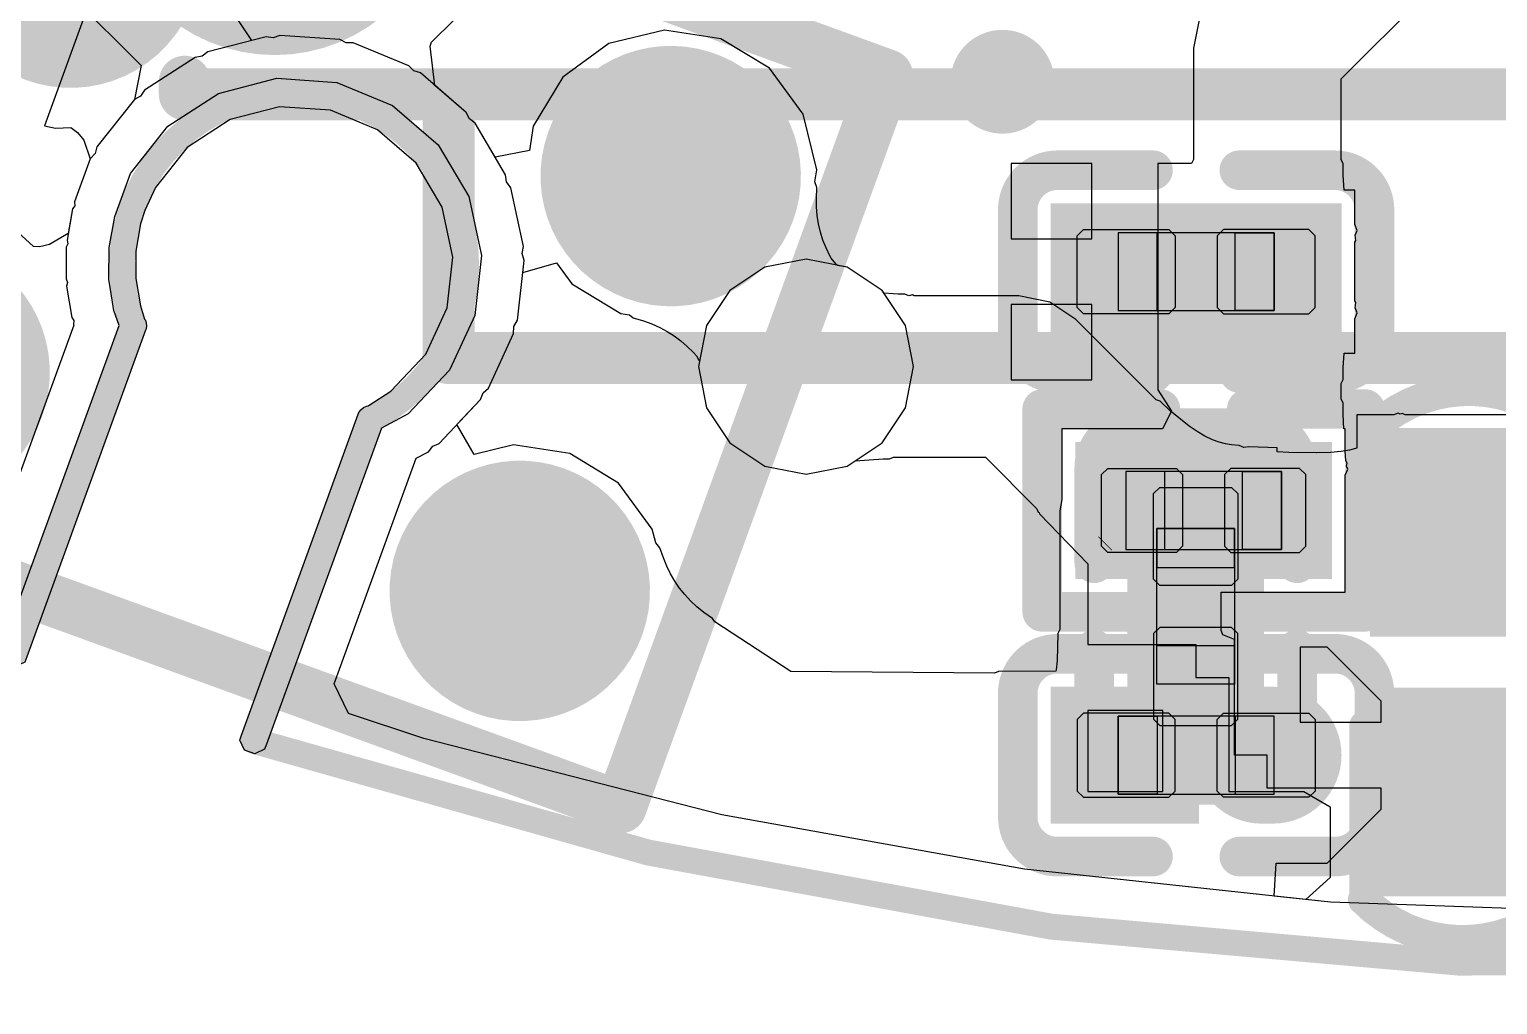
# Model space of a CAD drawing. Header units: millimetres. Extents: x 50 to 153, y 18 to 71.
# Drawn here: x 125.74 to 131.4, y 33.25 to 37.01 of the extents above; entities that cross this region are included whole.
import ezdxf

# ---------------------------------------------------------------- set-up
doc = ezdxf.new("R2010")
doc.units = ezdxf.units.MM
for name, color, linetype in [('BottomLayer', 5, 'Continuous'), ('BottomOverlay', 54, 'Continuous'), ('BottomPaste', 16, 'Continuous'), ('BottomSolder', 6, 'Continuous'), ('ConnectLayer', 7, 'Continuous'), ('KeepOutLayer', 6, 'Continuous'), ('Mechanical15', 56, 'Continuous'), ('Mechanical4', 56, 'Continuous'), ('Mechanical5', 56, 'Continuous'), ('MultiLayer', 9, 'Continuous'), ('TopLayer', 1, 'Continuous'), ('TopOverlay', 2, 'Continuous'), ('TopPaste', 8, 'Continuous'), ('TopSolder', 216, 'Continuous')]:
    doc.layers.add(name, color=color, linetype=linetype)

# ---------------------------------------------------------------- blocks, each defined once
blk = doc.blocks.new('AOS3729A_T42_B_5')
at = {"layer": 'BottomLayer', "const_width": 0.4}
for points in [[(-1.5265, 1.4544, 1), (-1.1265, 1.4544, 1)], [(0.9335, 1.4544, 1), (1.3335, 1.4544, 1)], [(-1.5265, -0.2456, 1), (-1.1265, -0.2456, 1)], [(0.9335, -0.2456, 1), (1.3335, -0.2456, 1)]]:
    blk.add_lwpolyline(points, format="xyb", close=True, dxfattribs=at)
at = {"layer": 'BottomOverlay', "const_width": 0.2}
for points in [[(1.7835, 2.1044), (-1.9765, 2.1044)], [(-1.9765, 2.1044), (-1.9765, -0.8956)], [(1.7835, 2.1044), (1.7835, -0.8956)], [(1.7835, -0.8956), (-1.9765, -0.8956)]]:
    blk.add_lwpolyline(points, dxfattribs=at)
at = {"layer": 'BottomOverlay'}
for points, const_width in [([(-2.0265, 2.1044, 1), (-1.9265, 2.1044, 1)], 0.1), ([(-2.0265, 2.1044, 1), (-1.9265, 2.1044, 1)], 0.1), ([(1.7335, 2.1044, 1), (1.8335, 2.1044, 1)], 0.1), ([(1.7335, 2.1044, 1), (1.8335, 2.1044, 1)], 0.1), ([(-2.3028, -1.0241, 1), (-2.5028, -1.0241, 1)], 0.2), ([(-2.0265, -0.8956, 1), (-1.9265, -0.8956, 1)], 0.1), ([(-2.0265, -0.8956, 1), (-1.9265, -0.8956, 1)], 0.1), ([(1.7335, -0.8956, 1), (1.8335, -0.8956, 1)], 0.1), ([(1.7335, -0.8956, 1), (1.8335, -0.8956, 1)], 0.1), ([(-2.5528, -1.0241, 1), (-2.4528, -1.0241, 1)], 0.1), ([(-2.3528, -1.0241, 1), (-2.2528, -1.0241, 1)], 0.1)]:
    blk.add_lwpolyline(points, format="xyb", close=True, dxfattribs=dict(at, const_width=const_width))
at = {"layer": 'BottomPaste', "const_width": 0.4}
for points in [[(-1.5265, 1.4544, 1), (-1.1265, 1.4544, 1)], [(0.9335, 1.4544, 1), (1.3335, 1.4544, 1)], [(-1.5265, -0.2456, 1), (-1.1265, -0.2456, 1)], [(0.9335, -0.2456, 1), (1.3335, -0.2456, 1)]]:
    blk.add_lwpolyline(points, format="xyb", close=True, dxfattribs=at)
at = {"layer": 'BottomSolder', "const_width": 0.5016}
for points in [[(-1.5773, 1.4544, 1), (-1.0757, 1.4544, 1)], [(0.8827, 1.4544, 1), (1.3843, 1.4544, 1)], [(-1.5773, -0.2456, 1), (-1.0757, -0.2456, 1)], [(0.8827, -0.2456, 1), (1.3843, -0.2456, 1)]]:
    blk.add_lwpolyline(points, format="xyb", close=True, dxfattribs=at)
at = {"layer": 'KeepOutLayer', "const_width": 0.1016}
for points in [[(-0.5607, 2.3426), (-0.5607, 1.0279)], [(0.422, 2.3426), (0.422, 1.0041)]]:
    blk.add_lwpolyline(points, dxfattribs=at)
at = {"layer": 'KeepOutLayer'}
for points, const_width in [([(-0.5861, 2.3426, 1), (-0.5353, 2.3426, 1)], 0.0508), ([(0.3966, 2.3426, 1), (0.4474, 2.3426, 1)], 0.0508), ([(-0.5861, 1.0279, 1), (-0.5353, 1.0279, 1)], 0.0508), ([(-0.5995, 1.014, 1), (-0.5495, 1.014, 1)], 0.05), ([(0.3966, 1.0041, 1), (0.4474, 1.0041, 1)], 0.0508), ([(0.397, 1.0041, 1), (0.447, 1.0041, 1)], 0.05)]:
    blk.add_lwpolyline(points, format="xyb", close=True, dxfattribs=dict(at, const_width=const_width))
at = {"layer": 'KeepOutLayer', "const_width": 0.1}
blk.add_lwpolyline([(0.422, 1.0041, -2.206393), (-0.5745, 1.014)], format="xyb", dxfattribs=at)
at = {"layer": 'MultiLayer'}
for p, q in [((-0.6119, 2.3638), (-0.5819, 2.3938)), ((-0.5819, 2.3938), (-0.5395, 2.3938)), ((-0.5395, 2.3938), (-0.5095, 2.3638)), ((0.3708, 2.3638), (0.4008, 2.3938)), ((0.4008, 2.3938), (0.4432, 2.3938)), ((0.4432, 2.3938), (0.4732, 2.3638)), ((-0.6119, 2.3426), (-0.6119, 2.3638)), ((-0.6119, 1.0479), (-0.6119, 2.3426)), ((-0.5095, 2.3638), (-0.5095, 2.3426)), ((-0.5095, 2.3426), (-0.5095, 2.3426)), ((-0.5095, 2.3426), (-0.5095, 1.0279)), ((0.3708, 2.3426), (0.3708, 2.3638)), ((0.3708, 1.0041), (0.3708, 2.3426)), ((0.4732, 2.3638), (0.4732, 2.3426)), ((0.4732, 2.3426), (0.4732, 2.3426)), ((0.4732, 2.3426), (0.4732, 1.0214)), ((-0.6894, 0.9612), (-0.6121, 1.0476)), ((-0.6121, 1.0476), (-0.6121, 1.0477)), ((-0.6121, 1.0477), (-0.612, 1.0477)), ((-0.6121, 1.0476), (-0.6121, 1.0476)), ((-0.612, 1.0477), (-0.612, 1.0478)), ((-0.612, 1.0478), (-0.6119, 1.0478)), ((-0.6119, 1.0478), (-0.6119, 1.0479)), ((-0.6119, 1.0479), (-0.6119, 1.0479)), ((-0.5095, 1.0213), (-0.5128, 1.0086)), ((-0.5095, 1.0279), (-0.5095, 1.0213)), ((0.4732, 1.0214), (0.5115, 0.9741)), ((-0.537, 0.9805), (-0.5966, 0.9019)), ((-0.5366, 0.9809), (-0.537, 0.9805)), ((-0.537, 0.9805), (-0.537, 0.9805)), ((-0.5358, 0.9819), (-0.5366, 0.9809)), ((-0.535, 0.9828), (-0.5358, 0.9819)), ((-0.5342, 0.9838), (-0.535, 0.9828)), ((-0.5339, 0.9843), (-0.5342, 0.9838)), ((-0.5283, 0.9877), (-0.5339, 0.9843)), ((-0.5192, 0.9972), (-0.5283, 0.9877)), ((-0.5128, 1.0086), (-0.5192, 0.9972)), ((0.3708, 0.9984), (0.3708, 1.0041)), ((0.3708, 1.0041), (0.3708, 1.0041)), ((0.3733, 0.9874), (0.3708, 0.9984)), ((0.3781, 0.9772), (0.3733, 0.9874)), ((0.385, 0.9682), (0.3781, 0.9772)), ((0.3894, 0.9646), (0.385, 0.9682)), ((0.4217, 0.9223), (0.3894, 0.9646)), ((0.5115, 0.9741), (0.5711, 0.8679)), ((-0.7813, 0.7481), (-0.6894, 0.9612)), ((0.4747, 0.8301), (0.4217, 0.9223)), ((-0.5966, 0.9019), (-0.6745, 0.7213)), ((0.5711, 0.8679), (0.6118, 0.7531)), ((0.5109, 0.7302), (0.4747, 0.8301)), ((-0.8009, 0.5169), (-0.7813, 0.7481)), ((0.6118, 0.7531), (0.6324, 0.6331)), ((-0.6745, 0.7213), (-0.6911, 0.5253)), ((0.5293, 0.6254), (0.5109, 0.7302)), ((0.5316, 0.5723), (0.5293, 0.6254)), ((0.6324, 0.6331), (0.6324, 0.5723)), ((0.5237, 0.4739), (0.5316, 0.5723)), ((0.6324, 0.5723), (0.6324, 0.4562)), ((-0.7462, 0.2914), (-0.8009, 0.5169)), ((-0.6911, 0.5253), (-0.6447, 0.3342)), ((0.4613, 0.2874), (0.5237, 0.4739)), ((0.6324, 0.4562), (0.5588, 0.2362)), ((-0.6228, 0.0948), (-0.7462, 0.2914)), ((-0.6447, 0.3342), (-0.5401, 0.1676)), ((0.3431, 0.1303), (0.4613, 0.2874)), ((0.5588, 0.2362), (0.4193, 0.0508)), ((-0.5401, 0.1676), (-0.3881, 0.0428)), ((0.1811, 0.0187), (0.3431, 0.1303)), ((-0.4435, -0.0524), (-0.6228, 0.0948)), ((-0.3881, 0.0428), (-0.2044, -0.0274)), ((-0.0079, -0.0357), (0.1811, 0.0187)), ((0.4193, 0.0508), (0.2281, -0.0808)), ((-0.2267, -0.1352), (-0.4435, -0.0524)), ((-0.2044, -0.0274), (-0.0079, -0.0357)), ((0.2281, -0.0808), (0.0052, -0.145)), ((0.0052, -0.145), (-0.2267, -0.1352))]:
    blk.add_line(p, q, dxfattribs=at)
blk = doc.blocks.new('CONN_SMD_GT_F0509SR15_15SMT01_26')
at = {"layer": 'TopOverlay', "const_width": 0.2}
for points in [[(-4.7742, -2.2452), (-4.7742, -2.1969)], [(-4.7742, -2.2452), (-3.7582, -2.2452)], [(-3.7582, -2.2452), (6.4018, -2.2452)], [(-3.7582, -3.2612), (-3.7582, -2.2452)], [(-3.7582, -3.2612), (5.9018, -3.2612)]]:
    blk.add_lwpolyline(points, dxfattribs=at)
at = {"layer": 'TopOverlay', "const_width": 0.1}
for points in [[(-4.8242, -2.1969, 1), (-4.7242, -2.1969, 1)], [(-4.8242, -2.2452, 1), (-4.7242, -2.2452, 1)], [(-4.8242, -2.2452, 1), (-4.7242, -2.2452, 1)], [(-3.8082, -2.2452, 1), (-3.7082, -2.2452, 1)], [(-3.8082, -2.2452, 1), (-3.7082, -2.2452, 1)], [(-3.8082, -2.2452, 1), (-3.7082, -2.2452, 1)], [(-3.8082, -3.2612, 1), (-3.7082, -3.2612, 1)], [(-3.8082, -3.2612, 1), (-3.7082, -3.2612, 1)]]:
    blk.add_lwpolyline(points, format="xyb", close=True, dxfattribs=at)
at = {"layer": 'TopSolder', "const_width": 1.3032}
blk.add_lwpolyline([(-4.428, -0.7428), (-4.428, -1.4428)], dxfattribs=at)
at = {"layer": 'TopSolder', "const_width": 0.6516}
blk.add_lwpolyline([(-4.7538, -1.4428, 1), (-4.1022, -1.4428, 1)], format="xyb", close=True, dxfattribs=at)
blk = doc.blocks.new('R0201_B_49')
at = {"layer": 'BottomLayer'}
for points in [[(-0.3752, -0.162), (-0.0721, -0.162), (-0.3752, 0.162), (-0.0721, 0.162)], [(0.1079, -0.162), (0.411, -0.162), (0.1079, 0.162), (0.411, 0.162)]]:
    blk.add_solid(points, dxfattribs=at)
at = {"layer": 'BottomOverlay', "const_width": 0.1524}
for points in [[(-0.6038, 0.3906), (-0.6038, -0.3906)], [(-0.1483, 0.3906), (-0.6038, 0.3906)], [(0.6396, 0.3906), (0.1841, 0.3906)], [(0.6396, 0.3906), (0.6396, -0.3906)], [(-0.1483, -0.3906), (-0.6038, -0.3906)], [(0.6396, -0.3906), (0.1841, -0.3906)]]:
    blk.add_lwpolyline(points, dxfattribs=at)
at = {"layer": 'BottomOverlay', "const_width": 0.0762}
for points in [[(-0.6419, 0.3906, 1), (-0.5657, 0.3906, 1)], [(-0.6419, 0.3906, 1), (-0.5657, 0.3906, 1)], [(-0.1864, 0.3906, 1), (-0.1102, 0.3906, 1)], [(0.146, 0.3906, 1), (0.2222, 0.3906, 1)], [(0.6015, 0.3906, 1), (0.6777, 0.3906, 1)], [(0.6015, 0.3906, 1), (0.6777, 0.3906, 1)], [(-0.6419, -0.3906, 1), (-0.5657, -0.3906, 1)], [(-0.6419, -0.3906, 1), (-0.5657, -0.3906, 1)], [(-0.1864, -0.3906, 1), (-0.1102, -0.3906, 1)], [(0.146, -0.3906, 1), (0.2222, -0.3906, 1)], [(0.6015, -0.3906, 1), (0.6777, -0.3906, 1)], [(0.6015, -0.3906, 1), (0.6777, -0.3906, 1)]]:
    blk.add_lwpolyline(points, format="xyb", close=True, dxfattribs=at)
at = {"layer": 'BottomPaste'}
for p, q in [((-0.3512, 0.162), (-0.3752, 0.138)), ((-0.3752, 0.138), (-0.3752, -0.138)), ((-0.0871, 0.162), (-0.3512, 0.162)), ((-0.0631, 0.138), (-0.0871, 0.162)), ((-0.0631, -0.138), (-0.0631, 0.138)), ((0.0989, 0.138), (0.1229, 0.162)), ((0.0989, -0.138), (0.0989, 0.138)), ((0.1229, 0.162), (0.3871, 0.162)), ((0.3871, 0.162), (0.411, 0.138)), ((0.411, 0.138), (0.411, -0.138)), ((-0.3752, -0.138), (-0.3512, -0.162)), ((-0.3512, -0.162), (-0.0871, -0.162)), ((-0.0871, -0.162), (-0.0631, -0.138)), ((0.1229, -0.162), (0.0989, -0.138)), ((0.3871, -0.162), (0.1229, -0.162)), ((0.411, -0.138), (0.3871, -0.162))]:
    blk.add_line(p, q, dxfattribs=at)
for points in [[(-0.3752, -0.162), (-0.0721, -0.162), (-0.3752, 0.162), (-0.0721, 0.162)], [(0.1079, -0.162), (0.411, -0.162), (0.1079, 0.162), (0.411, 0.162)]]:
    blk.add_solid(points, dxfattribs=at)
at = {"layer": 'BottomSolder'}
for points in [[(-0.4768, -0.2636), (0.0295, -0.2636), (-0.4768, 0.2636), (0.0295, 0.2636)], [(0.0063, -0.2636), (0.5126, -0.2636), (0.0063, 0.2636), (0.5126, 0.2636)]]:
    blk.add_solid(points, dxfattribs=at)
at = {"layer": 'Mechanical15', "const_width": 0.00254}
blk.add_lwpolyline([(0.4229, 0.1016), (0.3721, 0.1524)], dxfattribs=at)
at = {"layer": 'Mechanical15', "const_width": 0.00127}
for points in [[(0.3714, 0.1524, 1), (0.3727, 0.1524, 1)], [(0.4222, 0.1016, 1), (0.4235, 0.1016, 1)]]:
    blk.add_lwpolyline(points, format="xyb", close=True, dxfattribs=at)
at = {"layer": 'Mechanical4'}
for p, q in [((0.3179, 0.15), (-0.2821, 0.15)), ((-0.2821, 0.15), (-0.2821, -0.1501)), ((0.3179, -0.1501), (0.3179, 0.15)), ((-0.2821, -0.1501), (0.3179, -0.1501))]:
    blk.add_line(p, q, dxfattribs=at)
at = {"layer": 'Mechanical5'}
for p, q in [((-0.2821, -0.1501), (-0.2821, 0.15)), ((-0.2821, 0.15), (-0.1321, 0.15)), ((-0.1321, 0.15), (-0.1321, -0.1501)), ((0.3179, 0.15), (0.1679, 0.15)), ((0.1679, 0.15), (0.1679, -0.1501)), ((0.3179, -0.1501), (0.3179, 0.15)), ((-0.1321, -0.1501), (-0.2821, -0.1501)), ((0.1679, -0.1501), (0.3179, -0.1501))]:
    blk.add_line(p, q, dxfattribs=at)
blk = doc.blocks.new('C0201_B_69')
at = {"layer": 'BottomLayer'}
for points in [[(-0.4623, -0.1444), (-0.0938, -0.1444), (-0.4623, 0.1796), (-0.0938, 0.1796)], [(0.0862, -0.1444), (0.4546, -0.1444), (0.0862, 0.1796), (0.4546, 0.1796)]]:
    blk.add_solid(points, dxfattribs=at)
at = {"layer": 'BottomOverlay', "const_width": 0.1524}
for points in [[(-0.6909, 0.2558, -0.414214), (-0.5385, 0.4082)], [(0.5308, 0.4082, -0.414214), (0.6832, 0.2558)], [(-0.5385, -0.373, -0.414214), (-0.6909, -0.2206)], [(0.6832, -0.2206, -0.414214), (0.5308, -0.373)]]:
    blk.add_lwpolyline(points, format="xyb", dxfattribs=at)
for points in [[(-0.17, 0.4082), (-0.5385, 0.4082)], [(0.5308, 0.4082), (0.1624, 0.4082)], [(-0.6909, 0.2558), (-0.6909, -0.2206)], [(0.6832, 0.2558), (0.6832, -0.2206)], [(-0.17, -0.373), (-0.5385, -0.373)], [(0.5308, -0.373), (0.1624, -0.373)]]:
    blk.add_lwpolyline(points, dxfattribs=at)
at = {"layer": 'BottomOverlay', "const_width": 0.0762}
for points in [[(-0.5766, 0.4082, 1), (-0.5004, 0.4082, 1)], [(-0.5766, 0.4082, 1), (-0.5004, 0.4082, 1)], [(-0.2081, 0.4082, 1), (-0.1319, 0.4082, 1)], [(0.1243, 0.4082, 1), (0.2005, 0.4082, 1)], [(0.4927, 0.4082, 1), (0.5689, 0.4082, 1)], [(0.4927, 0.4082, 1), (0.5689, 0.4082, 1)], [(-0.729, 0.2558, 1), (-0.6528, 0.2558, 1)], [(-0.729, 0.2558, 1), (-0.6528, 0.2558, 1)], [(0.6451, 0.2558, 1), (0.7213, 0.2558, 1)], [(0.6451, 0.2558, 1), (0.7213, 0.2558, 1)], [(-0.729, -0.2206, 1), (-0.6528, -0.2206, 1)], [(-0.729, -0.2206, 1), (-0.6528, -0.2206, 1)], [(0.6451, -0.2206, 1), (0.7213, -0.2206, 1)], [(0.6451, -0.2206, 1), (0.7213, -0.2206, 1)], [(-0.5766, -0.373, 1), (-0.5004, -0.373, 1)], [(-0.5766, -0.373, 1), (-0.5004, -0.373, 1)], [(-0.2081, -0.373, 1), (-0.1319, -0.373, 1)], [(0.1243, -0.373, 1), (0.2005, -0.373, 1)], [(0.4927, -0.373, 1), (0.5689, -0.373, 1)], [(0.4927, -0.373, 1), (0.5689, -0.373, 1)]]:
    blk.add_lwpolyline(points, format="xyb", close=True, dxfattribs=at)
at = {"layer": 'BottomPaste'}
for p, q in [((-0.4383, 0.1796), (-0.4623, 0.1556)), ((-0.1088, 0.1796), (-0.4383, 0.1796)), ((-0.0848, 0.1556), (-0.1088, 0.1796)), ((0.0772, 0.1556), (0.1012, 0.1796)), ((0.1012, 0.1796), (0.4306, 0.1796)), ((0.4306, 0.1796), (0.4546, 0.1556)), ((-0.4623, 0.1556), (-0.4623, -0.1204)), ((-0.0848, -0.1204), (-0.0848, 0.1556)), ((0.0772, -0.1204), (0.0772, 0.1556)), ((0.4546, 0.1556), (0.4546, -0.1204)), ((-0.4623, -0.1204), (-0.4383, -0.1444)), ((-0.4383, -0.1444), (-0.1088, -0.1444)), ((-0.1088, -0.1444), (-0.0848, -0.1204)), ((0.1012, -0.1444), (0.0772, -0.1204)), ((0.4306, -0.1444), (0.1012, -0.1444)), ((0.4546, -0.1204), (0.4306, -0.1444))]:
    blk.add_line(p, q, dxfattribs=at)
for points in [[(-0.4623, -0.1444), (-0.0938, -0.1444), (-0.4623, 0.1796), (-0.0938, 0.1796)], [(0.0862, -0.1444), (0.4546, -0.1444), (0.0862, 0.1796), (0.4546, 0.1796)]]:
    blk.add_solid(points, dxfattribs=at)
at = {"layer": 'BottomSolder'}
for points in [[(-0.5639, -0.246), (0.0078, -0.246), (-0.5639, 0.2812), (0.0078, 0.2812)], [(-0.0154, -0.246), (0.5562, -0.246), (-0.0154, 0.2812), (0.5562, 0.2812)]]:
    blk.add_solid(points, dxfattribs=at)
at = {"layer": 'Mechanical4'}
for p, q in [((0.2962, 0.1676), (-0.3038, 0.1676)), ((-0.3038, 0.1676), (-0.3038, -0.1324)), ((0.2962, -0.1324), (0.2962, 0.1676)), ((-0.3038, -0.1324), (0.2962, -0.1324))]:
    blk.add_line(p, q, dxfattribs=at)
at = {"layer": 'Mechanical5'}
for p, q in [((-0.3038, -0.1324), (-0.3038, 0.1676)), ((-0.3038, 0.1676), (-0.1538, 0.1676)), ((-0.1538, 0.1676), (-0.1538, -0.1324)), ((0.2962, 0.1676), (0.1462, 0.1676)), ((0.1462, 0.1676), (0.1462, -0.1324)), ((0.2962, -0.1324), (0.2962, 0.1676)), ((-0.1538, -0.1324), (-0.3038, -0.1324)), ((0.1462, -0.1324), (0.2962, -0.1324))]:
    blk.add_line(p, q, dxfattribs=at)
blk = doc.blocks.new('C0201_B_70')
at = {"layer": 'BottomLayer', "const_width": 0.324}
blk.add_lwpolyline([(0.2926, 0.0176), (0.2482, 0.0176)], dxfattribs=at)
at = {"layer": 'BottomLayer', "const_width": 0.162}
for points in [[(0.1672, 0.0176, 1), (0.3292, 0.0176, 1)], [(0.2116, 0.0176, 1), (0.3736, 0.0176, 1)]]:
    blk.add_lwpolyline(points, format="xyb", close=True, dxfattribs=at)
at = {"layer": 'BottomLayer'}
blk.add_solid([(-0.4623, -0.1444), (-0.0938, -0.1444), (-0.4623, 0.1796), (-0.0938, 0.1796)], dxfattribs=at)
at = {"layer": 'BottomOverlay', "const_width": 0.1524}
for points in [[(-0.6909, 0.2558, -0.414214), (-0.5385, 0.4082)], [(0.5308, 0.4082, -0.414214), (0.6832, 0.2558)], [(-0.5385, -0.373, -0.414214), (-0.6909, -0.2206)], [(0.6832, -0.2206, -0.414214), (0.5308, -0.373)]]:
    blk.add_lwpolyline(points, format="xyb", dxfattribs=at)
for points in [[(-0.5385, 0.4082), (-0.17, 0.4082)], [(0.1624, 0.4082), (0.5308, 0.4082)], [(-0.6909, -0.2206), (-0.6909, 0.2558)], [(0.6832, -0.2206), (0.6832, 0.2558)], [(-0.5385, -0.373), (-0.17, -0.373)], [(0.1624, -0.373), (0.5308, -0.373)]]:
    blk.add_lwpolyline(points, dxfattribs=at)
at = {"layer": 'BottomOverlay', "const_width": 0.0762}
for points in [[(-0.5766, 0.4082, 1), (-0.5004, 0.4082, 1)], [(-0.5766, 0.4082, 1), (-0.5004, 0.4082, 1)], [(-0.2081, 0.4082, 1), (-0.1319, 0.4082, 1)], [(0.1243, 0.4082, 1), (0.2005, 0.4082, 1)], [(0.4927, 0.4082, 1), (0.5689, 0.4082, 1)], [(0.4927, 0.4082, 1), (0.5689, 0.4082, 1)], [(-0.729, 0.2558, 1), (-0.6528, 0.2558, 1)], [(-0.729, 0.2558, 1), (-0.6528, 0.2558, 1)], [(0.6451, 0.2558, 1), (0.7213, 0.2558, 1)], [(0.6451, 0.2558, 1), (0.7213, 0.2558, 1)], [(-0.729, -0.2206, 1), (-0.6528, -0.2206, 1)], [(-0.729, -0.2206, 1), (-0.6528, -0.2206, 1)], [(0.6451, -0.2206, 1), (0.7213, -0.2206, 1)], [(0.6451, -0.2206, 1), (0.7213, -0.2206, 1)], [(-0.5766, -0.373, 1), (-0.5004, -0.373, 1)], [(-0.5766, -0.373, 1), (-0.5004, -0.373, 1)], [(-0.2081, -0.373, 1), (-0.1319, -0.373, 1)], [(0.1243, -0.373, 1), (0.2005, -0.373, 1)], [(0.4927, -0.373, 1), (0.5689, -0.373, 1)], [(0.4927, -0.373, 1), (0.5689, -0.373, 1)]]:
    blk.add_lwpolyline(points, format="xyb", close=True, dxfattribs=at)
at = {"layer": 'BottomPaste'}
for p, q in [((-0.4383, 0.1796), (-0.4623, 0.1556)), ((-0.1088, 0.1796), (-0.4383, 0.1796)), ((-0.0848, 0.1556), (-0.1088, 0.1796)), ((0.0772, 0.1556), (0.1012, 0.1796)), ((0.1012, 0.1796), (0.4306, 0.1796)), ((0.4306, 0.1796), (0.4546, 0.1556)), ((-0.4623, 0.1556), (-0.4623, -0.1204)), ((-0.0848, -0.1204), (-0.0848, 0.1556)), ((0.0772, -0.1204), (0.0772, 0.1556)), ((0.4546, 0.1556), (0.4546, -0.1204)), ((-0.4623, -0.1204), (-0.4383, -0.1444)), ((-0.4383, -0.1444), (-0.1088, -0.1444)), ((-0.1088, -0.1444), (-0.0848, -0.1204)), ((0.1012, -0.1444), (0.0772, -0.1204)), ((0.4306, -0.1444), (0.1012, -0.1444)), ((0.4546, -0.1204), (0.4306, -0.1444))]:
    blk.add_line(p, q, dxfattribs=at)
at = {"layer": 'BottomPaste', "const_width": 0.324}
blk.add_lwpolyline([(0.2926, 0.0176), (0.2482, 0.0176)], dxfattribs=at)
at = {"layer": 'BottomPaste', "const_width": 0.162}
for points in [[(0.1672, 0.0176, 1), (0.3292, 0.0176, 1)], [(0.2116, 0.0176, 1), (0.3736, 0.0176, 1)]]:
    blk.add_lwpolyline(points, format="xyb", close=True, dxfattribs=at)
at = {"layer": 'BottomPaste'}
blk.add_solid([(-0.4623, -0.1444), (-0.0938, -0.1444), (-0.4623, 0.1796), (-0.0938, 0.1796)], dxfattribs=at)
at = {"layer": 'BottomSolder', "const_width": 0.5272}
blk.add_lwpolyline([(0.2926, 0.0176), (0.2482, 0.0176)], dxfattribs=at)
at = {"layer": 'BottomSolder', "const_width": 0.2636}
for points in [[(0.1164, 0.0176, 1), (0.38, 0.0176, 1)], [(0.1608, 0.0176, 1), (0.4244, 0.0176, 1)]]:
    blk.add_lwpolyline(points, format="xyb", close=True, dxfattribs=at)
at = {"layer": 'BottomSolder'}
blk.add_solid([(-0.5639, -0.246), (0.0078, -0.246), (-0.5639, 0.2812), (0.0078, 0.2812)], dxfattribs=at)
at = {"layer": 'Mechanical4'}
for p, q in [((0.2962, 0.1676), (-0.3038, 0.1676)), ((-0.3038, 0.1676), (-0.3038, -0.1324)), ((0.2962, -0.1324), (0.2962, 0.1676)), ((-0.3038, -0.1324), (0.2962, -0.1324))]:
    blk.add_line(p, q, dxfattribs=at)
at = {"layer": 'Mechanical5'}
for p, q in [((-0.3038, -0.1324), (-0.3038, 0.1676)), ((-0.3038, 0.1676), (-0.1538, 0.1676)), ((-0.1538, 0.1676), (-0.1538, -0.1324)), ((0.2962, 0.1676), (0.1462, 0.1676)), ((0.1462, 0.1676), (0.1462, -0.1324)), ((0.2962, -0.1324), (0.2962, 0.1676)), ((-0.1538, -0.1324), (-0.3038, -0.1324)), ((0.1462, -0.1324), (0.2962, -0.1324))]:
    blk.add_line(p, q, dxfattribs=at)
blk = doc.blocks.new('C0402_71')
at = {"layer": 'TopLayer'}
for points in [[(-0.2133, 0.8501), (-0.2133, 0.2501), (0.2966, 0.8501), (0.2966, 0.2501)], [(-0.2133, -0.1499), (-0.2133, -0.7499), (0.2966, -0.1499), (0.2966, -0.7499)]]:
    blk.add_solid(points, dxfattribs=at)
at = {"layer": 'TopOverlay', "const_width": 0.12}
for points in [[(-0.3523, 0.9516, -0.424007), (0.4227, 0.9645)], [(0.4102, -0.826, -0.424007), (-0.3647, -0.8389)]]:
    blk.add_lwpolyline(points, format="xyb", dxfattribs=at)
at = {"layer": 'TopOverlay', "const_width": 0.06}
for points in [[(0.3927, 0.9645, 1), (0.4527, 0.9645, 1)], [(-0.3899, 0.9255, 1), (-0.3299, 0.9255, 1)], [(-0.3823, 0.9516, 1), (-0.3223, 0.9516, 1)], [(0.3879, 0.9255, 1), (0.4479, 0.9255, 1)], [(-0.3899, 0.2955, 1), (-0.3299, 0.2955, 1)], [(0.3879, 0.2955, 1), (0.4479, 0.2955, 1)], [(-0.3899, -0.1699, 1), (-0.3299, -0.1699, 1)], [(0.3879, -0.1699, 1), (0.4479, -0.1699, 1)], [(-0.3947, -0.8389, 1), (-0.3347, -0.8389, 1)], [(-0.3899, -0.7999, 1), (-0.3299, -0.7999, 1)], [(0.3802, -0.826, 1), (0.4402, -0.826, 1)], [(0.3879, -0.7999, 1), (0.4479, -0.7999, 1)]]:
    blk.add_lwpolyline(points, format="xyb", close=True, dxfattribs=at)
at = {"layer": 'TopOverlay', "const_width": 0.12}
for points in [[(-0.3599, 0.9255), (-0.3599, 0.2955)], [(0.4179, 0.9255), (0.4179, 0.2955)], [(-0.3599, -0.1699), (-0.3599, -0.7999)], [(0.4179, -0.1699), (0.4179, -0.7999)]]:
    blk.add_lwpolyline(points, dxfattribs=at)
at = {"layer": 'TopPaste'}
for points in [[(-0.2133, 0.8501), (-0.2133, 0.2501), (0.2966, 0.8501), (0.2966, 0.2501)], [(-0.2133, -0.1499), (-0.2133, -0.7499), (0.2966, -0.1499), (0.2966, -0.7499)]]:
    blk.add_solid(points, dxfattribs=at)
at = {"layer": 'TopSolder'}
for points in [[(-0.3149, 0.9517), (-0.3149, 0.1485), (0.3982, 0.9517), (0.3982, 0.1485)], [(-0.3149, -0.0483), (-0.3149, -0.8515), (0.3982, -0.0483), (0.3982, -0.8515)]]:
    blk.add_solid(points, dxfattribs=at)
blk = doc.blocks.new('C0201_72')
at = {"layer": 'Mechanical4'}
for p, q in [((-0.3038, 0.1324), (0.2962, 0.1324)), ((-0.3038, -0.1676), (-0.3038, 0.1324)), ((0.2962, 0.1324), (0.2962, -0.1676)), ((0.2962, -0.1676), (-0.3038, -0.1676))]:
    blk.add_line(p, q, dxfattribs=at)
at = {"layer": 'Mechanical5'}
for p, q in [((-0.1538, 0.1324), (-0.3038, 0.1324)), ((-0.3038, 0.1324), (-0.3038, -0.1676)), ((-0.1538, -0.1676), (-0.1538, 0.1324)), ((0.1462, 0.1324), (0.2962, 0.1324)), ((0.1462, -0.1676), (0.1462, 0.1324)), ((0.2962, 0.1324), (0.2962, -0.1676)), ((-0.3038, -0.1676), (-0.1538, -0.1676)), ((0.2962, -0.1676), (0.1462, -0.1676))]:
    blk.add_line(p, q, dxfattribs=at)
at = {"layer": 'TopLayer'}
for points in [[(-0.4623, -0.1796), (-0.0938, -0.1796), (-0.4623, 0.1444), (-0.0938, 0.1444)], [(0.0862, -0.1796), (0.4546, -0.1796), (0.0862, 0.1444), (0.4546, 0.1444)]]:
    blk.add_solid(points, dxfattribs=at)
at = {"layer": 'TopOverlay', "const_width": 0.1524}
for points in [[(-0.6909, 0.2206, -0.414214), (-0.5385, 0.373)], [(0.5308, 0.373, -0.414214), (0.6832, 0.2206)], [(-0.5385, -0.4082, -0.414214), (-0.6909, -0.2558)], [(0.6832, -0.2558, -0.414214), (0.5308, -0.4082)]]:
    blk.add_lwpolyline(points, format="xyb", dxfattribs=at)
for points in [[(-0.17, 0.373), (-0.5385, 0.373)], [(0.5308, 0.373), (0.1624, 0.373)], [(-0.6909, -0.2558), (-0.6909, 0.2206)], [(0.6832, -0.2558), (0.6832, 0.2206)], [(-0.17, -0.4082), (-0.5385, -0.4082)], [(0.5308, -0.4082), (0.1624, -0.4082)]]:
    blk.add_lwpolyline(points, dxfattribs=at)
at = {"layer": 'TopOverlay', "const_width": 0.0762}
for points in [[(-0.5766, 0.373, 1), (-0.5004, 0.373, 1)], [(-0.5766, 0.373, 1), (-0.5004, 0.373, 1)], [(-0.2081, 0.373, 1), (-0.1319, 0.373, 1)], [(0.1243, 0.373, 1), (0.2005, 0.373, 1)], [(0.4927, 0.373, 1), (0.5689, 0.373, 1)], [(0.4927, 0.373, 1), (0.5689, 0.373, 1)], [(-0.729, 0.2206, 1), (-0.6528, 0.2206, 1)], [(-0.729, 0.2206, 1), (-0.6528, 0.2206, 1)], [(0.6451, 0.2206, 1), (0.7213, 0.2206, 1)], [(0.6451, 0.2206, 1), (0.7213, 0.2206, 1)], [(-0.729, -0.2558, 1), (-0.6528, -0.2558, 1)], [(-0.729, -0.2558, 1), (-0.6528, -0.2558, 1)], [(0.6451, -0.2558, 1), (0.7213, -0.2558, 1)], [(0.6451, -0.2558, 1), (0.7213, -0.2558, 1)], [(-0.5766, -0.4082, 1), (-0.5004, -0.4082, 1)], [(-0.5766, -0.4082, 1), (-0.5004, -0.4082, 1)], [(-0.2081, -0.4082, 1), (-0.1319, -0.4082, 1)], [(0.1243, -0.4082, 1), (0.2005, -0.4082, 1)], [(0.4927, -0.4082, 1), (0.5689, -0.4082, 1)], [(0.4927, -0.4082, 1), (0.5689, -0.4082, 1)]]:
    blk.add_lwpolyline(points, format="xyb", close=True, dxfattribs=at)
at = {"layer": 'TopPaste'}
for p, q in [((-0.4623, 0.1204), (-0.4383, 0.1444)), ((-0.4623, -0.1556), (-0.4623, 0.1204)), ((-0.4383, 0.1444), (-0.1088, 0.1444)), ((-0.1088, 0.1444), (-0.0848, 0.1204)), ((-0.0848, 0.1204), (-0.0848, -0.1556)), ((0.1012, 0.1444), (0.0772, 0.1204)), ((0.0772, 0.1204), (0.0772, -0.1556)), ((0.4306, 0.1444), (0.1012, 0.1444)), ((0.4546, 0.1204), (0.4306, 0.1444)), ((0.4546, -0.1556), (0.4546, 0.1204)), ((-0.4383, -0.1796), (-0.4623, -0.1556)), ((-0.0848, -0.1556), (-0.1088, -0.1796)), ((0.0772, -0.1556), (0.1012, -0.1796)), ((0.4306, -0.1796), (0.4546, -0.1556)), ((-0.1088, -0.1796), (-0.4383, -0.1796)), ((0.1012, -0.1796), (0.4306, -0.1796))]:
    blk.add_line(p, q, dxfattribs=at)
for points in [[(-0.4623, -0.1796), (-0.0938, -0.1796), (-0.4623, 0.1444), (-0.0938, 0.1444)], [(0.0862, -0.1796), (0.4546, -0.1796), (0.0862, 0.1444), (0.4546, 0.1444)]]:
    blk.add_solid(points, dxfattribs=at)
at = {"layer": 'TopSolder'}
for points in [[(-0.5639, -0.2812), (0.0078, -0.2812), (-0.5639, 0.246), (0.0078, 0.246)], [(-0.0154, -0.2812), (0.5562, -0.2812), (-0.0154, 0.246), (0.5562, 0.246)]]:
    blk.add_solid(points, dxfattribs=at)

msp = doc.modelspace()

# ---------------------------------------------------------------- linework, layer by layer
at = {"layer": 'ConnectLayer'}
for p, q in [((126.0189, 37.2385), (125.799, 36.6343)), ((125.8817, 37.1562), (126.1711, 36.8668)), ((127.29, 36.9565), (127.4897, 37.1562)), ((130.7939, 36.8155), (131.1555, 37.1771)), ((126.5971, 36.9627), (126.5235, 37.0748)), ((130.2459, 37.0425), (130.2242, 36.9335)), ((128.1866, 37.0032), (127.9731, 36.951)), ((128.4038, 36.9698), (128.1866, 37.0032)), ((126.6525, 36.9771), (126.4278, 36.9188)), ((126.6525, 36.9771), (126.4278, 36.9188)), ((126.6525, 36.9771), (126.5971, 36.9627)), ((126.6794, 36.9733), (126.6525, 36.9771)), ((126.6794, 36.9733), (126.6525, 36.9771)), ((126.6794, 36.9733), (126.6525, 36.9771)), ((126.7052, 36.982), (126.6794, 36.9733)), ((126.7052, 36.982), (126.6794, 36.9733)), ((126.7052, 36.982), (126.6794, 36.9733)), ((126.9367, 36.9661), (126.7052, 36.982)), ((126.9367, 36.9661), (126.7052, 36.982)), ((126.9367, 36.9661), (126.7052, 36.982)), ((126.9611, 36.954), (126.9367, 36.9661)), ((126.9611, 36.954), (126.9367, 36.9661)), ((126.9611, 36.954), (126.9367, 36.9661)), ((126.9883, 36.954), (126.9611, 36.954)), ((126.9883, 36.954), (126.9611, 36.954)), ((126.9883, 36.954), (126.9611, 36.954)), ((127.2028, 36.8655), (126.9883, 36.954)), ((127.2028, 36.8655), (126.9883, 36.954)), ((127.2028, 36.8655), (126.9883, 36.954)), ((127.2843, 36.9404), (127.29, 36.9565)), ((127.303, 36.7899), (127.2843, 36.9404)), ((127.9731, 36.951), (127.7959, 36.8211)), ((128.5917, 36.8558), (128.4038, 36.9698)), ((130.2242, 36.9335), (130.2242, 36.9335)), ((130.2242, 36.9335), (130.2242, 36.504)), ((126.3794, 36.8974), (126.1848, 36.771)), ((126.3794, 36.8974), (126.1848, 36.771)), ((126.4061, 36.9024), (126.3794, 36.8974)), ((126.4061, 36.9024), (126.3794, 36.8974)), ((126.4278, 36.9188), (126.4061, 36.9024)), ((126.4278, 36.9188), (126.4061, 36.9024)), ((126.1711, 36.8668), (126.1456, 36.7353)), ((127.2221, 36.8463), (127.2028, 36.8655)), ((127.2221, 36.8463), (127.2028, 36.8655)), ((127.2221, 36.8463), (127.2028, 36.8655)), ((127.2479, 36.8377), (127.2221, 36.8463)), ((127.2479, 36.8377), (127.2221, 36.8463)), ((127.2479, 36.8377), (127.2221, 36.8463)), ((127.4233, 36.6857), (127.2479, 36.8377)), ((127.4233, 36.6857), (127.2479, 36.8377)), ((127.4233, 36.6857), (127.2479, 36.8377)), ((127.7959, 36.8211), (127.6819, 36.6332)), ((128.7216, 36.6786), (128.5917, 36.8558)), ((126.1848, 36.771), (126.1694, 36.7485)), ((126.1848, 36.771), (126.1694, 36.7485)), ((127.4233, 36.6857), (127.303, 36.7899)), ((130.7939, 36.504), (130.7939, 36.8155)), ((126.1456, 36.7353), (126.0012, 36.5537)), ((126.1456, 36.7353), (126.0012, 36.5537)), ((126.1456, 36.7353), (126.0012, 36.5537)), ((126.1694, 36.7485), (126.1456, 36.7353)), ((126.1694, 36.7485), (126.1456, 36.7353)), ((127.4355, 36.6614), (127.4233, 36.6857)), ((127.4355, 36.6614), (127.4233, 36.6857)), ((127.4355, 36.6614), (127.4233, 36.6857)), ((127.4355, 36.6614), (127.4233, 36.6857)), ((127.4573, 36.645), (127.4355, 36.6614)), ((127.4573, 36.645), (127.4355, 36.6614)), ((127.4573, 36.645), (127.4355, 36.6614)), ((127.4573, 36.645), (127.4355, 36.6614)), ((128.7738, 36.4651), (128.7216, 36.6786)), ((125.799, 36.6343), (125.842, 36.6248)), ((125.842, 36.6248), (125.9003, 36.6273)), ((125.9003, 36.6273), (125.9266, 36.6081)), ((125.9266, 36.6081), (125.9503, 36.5796)), ((127.5754, 36.4453), (127.4573, 36.645)), ((127.535, 36.5136), (127.4573, 36.645)), ((127.5754, 36.4453), (127.4573, 36.645)), ((127.5754, 36.4453), (127.4573, 36.645)), ((127.6819, 36.6332), (127.6674, 36.5392)), ((125.9503, 36.5796), (125.9753, 36.5074)), ((126.0012, 36.5537), (125.9937, 36.5275)), ((126.0012, 36.5537), (125.9937, 36.5275)), ((126.0012, 36.5537), (125.9937, 36.5275)), ((127.6674, 36.5392), (127.535, 36.5136)), ((125.9753, 36.5074), (125.9148, 36.3412)), ((125.9753, 36.5074), (125.9148, 36.3412)), ((125.9753, 36.5074), (125.9148, 36.3412)), ((125.9753, 36.5074), (125.9148, 36.3412)), ((125.9937, 36.5275), (125.9753, 36.5074)), ((125.9937, 36.5275), (125.9753, 36.5074)), ((125.9937, 36.5275), (125.9753, 36.5074)), ((129.8336, 36.4886), (129.5224, 36.4886)), ((129.5224, 36.4886), (129.5224, 36.1996)), ((129.8336, 36.1996), (129.8336, 36.4886)), ((130.2176, 36.4886), (130.0876, 36.4886)), ((130.0876, 36.4886), (130.0876, 36.0726)), ((130.2242, 36.504), (130.2176, 36.4886)), ((130.801, 36.4875), (130.7939, 36.504)), ((130.8015, 36.4441), (130.801, 36.4875)), ((127.5792, 36.4184), (127.5754, 36.4453)), ((127.5792, 36.4184), (127.5754, 36.4453)), ((127.5792, 36.4184), (127.5754, 36.4453)), ((128.7667, 36.4187), (128.7738, 36.4651)), ((130.8055, 36.387), (130.8015, 36.4441)), ((127.5947, 36.396), (127.5792, 36.4184)), ((127.5947, 36.396), (127.5792, 36.4184)), ((127.5947, 36.396), (127.5792, 36.4184)), ((127.6435, 36.1691), (127.5947, 36.396)), ((127.6435, 36.1691), (127.5947, 36.396)), ((127.6435, 36.1691), (127.5947, 36.396)), ((128.7744, 36.3969), (128.7667, 36.4187)), ((128.7722, 36.3561), (128.7744, 36.3969)), ((130.8457, 36.387), (130.8055, 36.387)), ((130.8457, 36.2546), (130.8457, 36.387)), ((125.9075, 36.3141), (125.8859, 36.1943)), ((125.9075, 36.3141), (125.8859, 36.1943)), ((125.9075, 36.3141), (125.8859, 36.1943)), ((125.9075, 36.3141), (125.8904, 36.2193)), ((125.9155, 36.3265), (125.9075, 36.3141)), ((125.9155, 36.3265), (125.9075, 36.3141)), ((125.9155, 36.3265), (125.9075, 36.3141)), ((125.9155, 36.3265), (125.9075, 36.3141)), ((125.9148, 36.3412), (125.9155, 36.3265)), ((125.9148, 36.3412), (125.9155, 36.3265)), ((125.9148, 36.3412), (125.9155, 36.3265)), ((125.9148, 36.3412), (125.9155, 36.3265)), ((128.7726, 36.3218), (128.7722, 36.3561)), ((128.7754, 36.2887), (128.7726, 36.3218)), ((128.7805, 36.2566), (128.7754, 36.2887)), ((128.7878, 36.2253), (128.7805, 36.2566)), ((130.8552, 36.2316), (130.8457, 36.2546)), ((125.757, 36.1693), (125.6964, 36.2248)), ((125.8904, 36.2193), (125.818, 36.1778)), ((125.8859, 36.1943), (125.889, 36.1799)), ((125.8859, 36.1943), (125.889, 36.1799)), ((125.8859, 36.1943), (125.889, 36.1799)), ((128.7974, 36.1945), (128.7878, 36.2253)), ((128.8094, 36.1642), (128.7974, 36.1945)), ((129.5224, 36.1996), (129.8336, 36.1996)), ((130.8473, 36.2125), (130.8552, 36.2316)), ((130.8504, 36.1921), (130.8473, 36.2125)), ((125.7805, 36.1687), (125.757, 36.1693)), ((125.818, 36.1778), (125.7805, 36.1687)), ((125.8832, 36.1664), (125.8822, 36.0446)), ((125.8832, 36.1664), (125.8822, 36.0446)), ((125.8832, 36.1664), (125.8822, 36.0446)), ((125.889, 36.1799), (125.8832, 36.1664)), ((125.889, 36.1799), (125.8832, 36.1664)), ((125.889, 36.1799), (125.8832, 36.1664)), ((127.6386, 36.1423), (127.6435, 36.1691)), ((127.6386, 36.1423), (127.6435, 36.1691)), ((127.6386, 36.1423), (127.6435, 36.1691)), ((127.6461, 36.1162), (127.6386, 36.1423)), ((127.6461, 36.1162), (127.6386, 36.1423)), ((127.6461, 36.1162), (127.6386, 36.1423)), ((128.8238, 36.1341), (128.8094, 36.1642)), ((130.8457, 36.1857), (130.8504, 36.1921)), ((130.8457, 35.9596), (130.8457, 36.1857)), ((127.6204, 35.8856), (127.6461, 36.1162)), ((127.6204, 35.8856), (127.6461, 36.1162)), ((127.6204, 35.8856), (127.6461, 36.1162)), ((127.6409, 36.0693), (127.771, 36.1066)), ((127.771, 36.1066), (127.8306, 36.0253)), ((128.5738, 36.0895), (128.4393, 35.9997)), ((128.5738, 36.0895), (128.4393, 35.9997)), ((128.5738, 36.0895), (128.4393, 35.9997)), ((128.7323, 36.121), (128.5738, 36.0895)), ((128.7323, 36.121), (128.5738, 36.0895)), ((128.7323, 36.121), (128.5738, 36.0895)), ((128.8909, 36.0895), (128.7323, 36.121)), ((128.8909, 36.0895), (128.7323, 36.121)), ((128.8909, 36.0895), (128.7323, 36.121)), ((128.8295, 36.1241), (128.8238, 36.1341)), ((128.8466, 36.1032), (128.8295, 36.1241)), ((128.8484, 36.1014), (128.8466, 36.1032)), ((128.8493, 36.1007), (128.8484, 36.1014)), ((128.8527, 36.0981), (128.8493, 36.1007)), ((128.8534, 36.097), (128.8527, 36.0981)), ((128.8535, 36.0969), (128.8534, 36.097)), ((128.8909, 36.0895), (128.8535, 36.0969)), ((129.0253, 35.9997), (128.8909, 36.0895)), ((129.0253, 35.9997), (128.8909, 36.0895)), ((129.0253, 35.9997), (128.8909, 36.0895)), ((129.0253, 35.9997), (128.8909, 36.0895)), ((125.8822, 36.0446), (125.8877, 36.031)), ((125.8822, 36.0446), (125.8877, 36.031)), ((125.8822, 36.0446), (125.8877, 36.031)), ((125.8877, 36.031), (125.8844, 36.0166)), ((125.8877, 36.031), (125.8844, 36.0166)), ((125.8877, 36.031), (125.8844, 36.0166)), ((127.6204, 35.8856), (127.6409, 36.0693)), ((127.8306, 36.0253), (128.0185, 35.9113)), ((130.0876, 36.0726), (130.0876, 35.6175)), ((125.8844, 36.0166), (125.904, 35.8965)), ((125.8844, 36.0166), (125.904, 35.8965)), ((125.8844, 36.0166), (125.904, 35.8965)), ((128.4393, 35.9997), (128.3495, 35.8652)), ((128.4393, 35.9997), (128.3495, 35.8652)), ((128.4393, 35.9997), (128.3495, 35.8652)), ((129.0314, 35.9905), (129.0253, 35.9997)), ((129.1152, 35.8652), (129.0253, 35.9997)), ((129.1152, 35.8652), (129.0253, 35.9997)), ((129.1152, 35.8652), (129.0253, 35.9997)), ((129.0337, 35.9902), (129.0314, 35.9905)), ((129.068, 35.987), (129.0337, 35.9902)), ((129.0874, 35.9862), (129.068, 35.987)), ((129.1135, 35.9859), (129.0874, 35.9862)), ((129.1277, 35.9799), (129.1135, 35.9859)), ((129.1428, 35.9829), (129.1277, 35.9799)), ((129.1483, 35.9794), (129.1428, 35.9829)), ((129.5522, 35.9794), (129.1483, 35.9794)), ((129.6712, 35.9557), (129.5522, 35.9794)), ((128.0185, 35.9113), (128.0521, 35.9061)), ((129.8336, 35.9456), (129.5224, 35.9456)), ((129.5224, 35.9456), (129.5224, 35.6566)), ((129.772, 35.8883), (129.6712, 35.9557)), ((129.8336, 35.6566), (129.8336, 35.9456)), ((130.8504, 35.9532), (130.8457, 35.9596)), ((130.8457, 35.8907), (130.8552, 35.9137)), ((130.8473, 35.9328), (130.8504, 35.9532)), ((130.8552, 35.9137), (130.8473, 35.9328)), ((125.9116, 35.867), (125.587, 34.9751)), ((125.9116, 35.867), (125.587, 34.9751)), ((125.9116, 35.867), (125.587, 34.9751)), ((125.904, 35.8965), (125.9117, 35.884)), ((125.904, 35.8965), (125.9117, 35.884)), ((125.904, 35.8965), (125.9117, 35.884)), ((125.9117, 35.884), (125.9109, 35.8693)), ((125.9117, 35.884), (125.9109, 35.8693)), ((125.9117, 35.884), (125.9109, 35.8693)), ((125.9109, 35.8693), (125.9116, 35.867)), ((125.9109, 35.8693), (125.9116, 35.867)), ((125.9109, 35.8693), (125.9116, 35.867)), ((127.6062, 35.8345), (127.6073, 35.8617)), ((127.6062, 35.8345), (127.6073, 35.8617)), ((127.6062, 35.8345), (127.6073, 35.8617)), ((127.6062, 35.8345), (127.6073, 35.8617)), ((127.6073, 35.8617), (127.6204, 35.8856)), ((127.6073, 35.8617), (127.6204, 35.8856)), ((127.6073, 35.8617), (127.6204, 35.8856)), ((127.6073, 35.8617), (127.6204, 35.8856)), ((128.0521, 35.9061), (128.0668, 35.8944)), ((128.0668, 35.8944), (128.1061, 35.883)), ((128.1061, 35.883), (128.1383, 35.8713)), ((128.1383, 35.8713), (128.1686, 35.8578)), ((128.1686, 35.8578), (128.1973, 35.8424)), ((128.3495, 35.8652), (128.318, 35.7067)), ((128.3495, 35.8652), (128.318, 35.7067)), ((128.3495, 35.8652), (128.318, 35.7067)), ((129.1467, 35.7067), (129.1152, 35.8652)), ((129.1467, 35.7067), (129.1152, 35.8652)), ((129.1467, 35.7067), (129.1152, 35.8652)), ((130.0808, 35.5795), (129.772, 35.8883)), ((130.8457, 35.7582), (130.8457, 35.8907)), ((127.5087, 35.624), (127.6062, 35.8345)), ((127.5087, 35.624), (127.6062, 35.8345)), ((127.5087, 35.624), (127.6062, 35.8345)), ((127.5087, 35.624), (127.6062, 35.8345)), ((128.1973, 35.8424), (128.2244, 35.8252)), ((128.2244, 35.8252), (128.2503, 35.806)), ((128.2503, 35.806), (128.275, 35.7847)), ((128.275, 35.7847), (128.2987, 35.7611)), ((128.2987, 35.7611), (128.3098, 35.7483)), ((128.3098, 35.7483), (128.3191, 35.732)), ((130.8015, 35.7026), (130.8045, 35.7582)), ((130.8045, 35.7582), (130.8457, 35.7582)), ((128.3218, 35.7261), (128.318, 35.7067)), ((128.318, 35.7067), (128.3495, 35.5481)), ((128.318, 35.7067), (128.3495, 35.5481)), ((128.318, 35.7067), (128.3495, 35.5481)), ((128.318, 35.7067), (128.3495, 35.5481)), ((128.3191, 35.732), (128.3214, 35.7272)), ((128.3214, 35.7272), (128.3218, 35.7261)), ((129.1152, 35.5481), (129.1467, 35.7067)), ((129.1152, 35.5481), (129.1467, 35.7067)), ((129.1152, 35.5481), (129.1467, 35.7067)), ((130.801, 35.6578), (130.8015, 35.7026)), ((129.5224, 35.6566), (129.8336, 35.6566)), ((130.7939, 35.6413), (130.801, 35.6578)), ((130.7939, 35.5834), (130.7939, 35.6413)), ((127.3198, 35.4113), (127.479, 35.5801)), ((127.3198, 35.4113), (127.479, 35.5801)), ((127.3198, 35.4113), (127.479, 35.5801)), ((127.3877, 35.4833), (127.479, 35.5801)), ((127.479, 35.5801), (127.4887, 35.6055)), ((127.479, 35.5801), (127.4887, 35.6055)), ((127.479, 35.5801), (127.4887, 35.6055)), ((127.479, 35.5801), (127.4887, 35.6055)), ((127.4887, 35.6055), (127.5087, 35.624)), ((127.4887, 35.6055), (127.5087, 35.624)), ((127.4887, 35.6055), (127.5087, 35.624)), ((127.4887, 35.6055), (127.5087, 35.624)), ((130.0959, 35.5736), (130.0808, 35.5795)), ((130.0876, 35.6175), (130.1401, 35.5349)), ((130.1342, 35.5371), (130.0959, 35.5736)), ((130.801, 35.5665), (130.7939, 35.5834)), ((128.3495, 35.5481), (128.4393, 35.4137)), ((128.3495, 35.5481), (128.4393, 35.4137)), ((128.3495, 35.5481), (128.4393, 35.4137)), ((128.3495, 35.5481), (128.4393, 35.4137)), ((129.0253, 35.4137), (129.1152, 35.5481)), ((129.0253, 35.4137), (129.1152, 35.5481)), ((129.0253, 35.4137), (129.1152, 35.5481)), ((130.1401, 35.5349), (130.105, 35.4674)), ((130.2078, 35.477), (130.1342, 35.5371)), ((130.8012, 35.5226), (130.801, 35.5665)), ((130.8043, 35.4674), (130.8012, 35.5226)), ((130.9964, 35.5208), (130.8532, 35.5208)), ((130.8532, 35.5208), (130.8532, 35.3932)), ((131.0126, 35.5274), (130.9964, 35.5208)), ((131.0211, 35.5238), (131.0126, 35.5274)), ((131.03, 35.5264), (131.0211, 35.5238)), ((131.0401, 35.5208), (131.03, 35.5264)), ((131.4719, 35.5208), (131.0401, 35.5208)), ((127.4543, 35.3689), (127.3877, 35.4833)), ((130.105, 35.4674), (129.7182, 35.4674)), ((129.7182, 35.4674), (129.7182, 35.1957)), ((130.2384, 35.4565), (130.2078, 35.477)), ((130.8092, 35.4674), (130.8043, 35.4674)), ((130.8092, 35.3818), (130.8092, 35.4674)), ((127.2949, 35.4001), (127.3198, 35.4113)), ((127.2949, 35.4001), (127.3198, 35.4113)), ((127.2949, 35.4001), (127.3198, 35.4113)), ((127.6052, 35.4058), (127.4543, 35.3689)), ((127.8224, 35.3723), (127.6052, 35.4058)), ((128.4393, 35.4137), (128.5738, 35.3239)), ((128.4393, 35.4137), (128.5738, 35.3239)), ((128.4393, 35.4137), (128.5738, 35.3239)), ((128.4393, 35.4137), (128.5738, 35.3239)), ((128.8909, 35.3239), (129.0253, 35.4137)), ((128.8909, 35.3239), (129.0253, 35.4137)), ((128.8909, 35.3239), (129.0253, 35.4137)), ((130.269, 35.4389), (130.2384, 35.4565)), ((130.2975, 35.4253), (130.269, 35.4389)), ((130.3239, 35.4154), (130.2975, 35.4253)), ((130.3483, 35.4089), (130.3239, 35.4154)), ((130.3709, 35.4052), (130.3483, 35.4089)), ((130.4012, 35.4035), (130.3709, 35.4052)), ((130.4183, 35.3953), (130.4012, 35.4035)), ((126.9145, 34.4852), (127.2307, 35.3539)), ((126.9145, 34.4852), (127.2307, 35.3539)), ((126.9145, 34.4852), (127.2307, 35.3539)), ((127.2307, 35.3539), (127.2777, 35.3791)), ((127.2307, 35.3539), (127.2777, 35.3791)), ((127.2307, 35.3539), (127.2777, 35.3791)), ((127.2777, 35.3791), (127.2949, 35.4001)), ((127.2777, 35.3791), (127.2949, 35.4001)), ((127.2777, 35.3791), (127.2949, 35.4001)), ((128.0102, 35.2583), (127.8224, 35.3723)), ((128.9217, 35.3444), (129.0293, 35.3511)), ((129.0293, 35.3511), (129.0534, 35.3512)), ((129.0534, 35.3512), (129.0692, 35.3578)), ((129.0692, 35.3578), (129.4235, 35.3578)), ((129.4235, 35.3578), (129.6218, 35.1595)), ((130.4372, 35.3975), (130.4183, 35.3953)), ((130.5476, 35.3943), (130.4372, 35.3975)), ((130.5476, 35.3784), (130.5476, 35.3943)), ((130.5923, 35.3761), (130.5476, 35.3784)), ((130.6986, 35.375), (130.5923, 35.3761)), ((130.6992, 35.3747), (130.6986, 35.375)), ((130.6996, 35.3749), (130.6992, 35.3747)), ((130.7529, 35.3763), (130.6996, 35.3749)), ((130.7938, 35.3799), (130.7529, 35.3763)), ((130.8257, 35.3852), (130.7938, 35.3799)), ((130.8113, 35.3446), (130.8092, 35.3818)), ((130.8481, 35.3911), (130.8257, 35.3852)), ((130.8532, 35.3932), (130.8481, 35.3911)), ((128.5738, 35.3239), (128.7323, 35.2923)), ((128.5738, 35.3239), (128.7323, 35.2923)), ((128.5738, 35.3239), (128.7323, 35.2923)), ((128.5738, 35.3239), (128.7323, 35.2923)), ((128.7323, 35.2923), (128.8909, 35.3239)), ((128.7323, 35.2923), (128.8909, 35.3239)), ((128.7323, 35.2923), (128.8909, 35.3239)), ((128.7323, 35.2923), (128.8909, 35.3239)), ((128.8909, 35.3239), (128.9217, 35.3444)), ((130.8092, 35.289), (130.8187, 35.3119)), ((130.8171, 35.3347), (130.8113, 35.3446)), ((130.8141, 35.323), (130.8171, 35.3347)), ((130.8187, 35.3119), (130.8141, 35.323)), ((128.1402, 35.0811), (128.0102, 35.2583)), ((130.8092, 34.8386), (130.8092, 35.289)), ((129.7182, 35.1957), (129.7093, 35.1508)), ((129.6218, 35.1595), (129.6262, 35.1464)), ((129.6262, 35.1464), (129.6302, 35.1444)), ((129.6302, 35.1444), (129.6319, 35.1402)), ((129.6319, 35.1402), (129.8172, 34.9471)), ((129.7093, 35.1508), (129.7093, 34.6938)), ((128.1532, 35.0278), (128.1402, 35.0811)), ((128.1698, 35.0087), (128.1532, 35.0278)), ((128.1827, 34.9698), (128.1698, 35.0087)), ((128.1957, 34.9381), (128.1827, 34.9698)), ((128.2104, 34.9083), (128.1957, 34.9381)), ((128.2269, 34.8803), (128.2104, 34.9083)), ((129.8172, 34.9471), (129.8172, 34.6362)), ((128.2451, 34.8538), (128.2269, 34.8803)), ((128.2654, 34.8287), (128.2451, 34.8538)), ((130.3308, 34.6901), (130.3308, 34.8386)), ((130.3308, 34.8386), (130.8092, 34.8386)), ((128.2876, 34.8048), (128.2654, 34.8287)), ((128.312, 34.7821), (128.2876, 34.8048)), ((128.3388, 34.7605), (128.312, 34.7821)), ((128.3726, 34.7369), (128.3388, 34.7605)), ((128.381, 34.7236), (128.3726, 34.7369)), ((128.6733, 34.5327), (128.381, 34.7236)), ((129.7028, 34.6795), (129.6994, 34.575)), ((129.7093, 34.6938), (129.7028, 34.6795)), ((130.3374, 34.6742), (130.3308, 34.6901)), ((130.382, 34.656), (130.3374, 34.6742)), ((129.8172, 34.6362), (130.2332, 34.6362)), ((130.2332, 34.6362), (130.2332, 34.5092)), ((130.382, 34.2104), (130.382, 34.656)), ((130.7393, 34.6264), (130.636, 34.6264)), ((130.636, 34.6264), (130.636, 34.3374)), ((130.9473, 34.4184), (130.7393, 34.6264)), ((129.6994, 34.575), (129.696, 34.5393)), ((129.4582, 34.5257), (128.6733, 34.5327)), ((129.4735, 34.5321), (129.4582, 34.5257)), ((129.6951, 34.5337), (129.4735, 34.5321)), ((129.696, 34.5393), (129.6951, 34.5337)), ((130.2332, 34.5092), (130.3602, 34.5092)), ((130.3602, 34.5092), (130.3602, 34.071)), ((126.9698, 34.3709), (126.9145, 34.4852)), ((126.9698, 34.3709), (126.9145, 34.4852)), ((126.9698, 34.3709), (126.9145, 34.4852)), ((130.9473, 34.3374), (130.9473, 34.4184)), ((127.2604, 34.2741), (126.9698, 34.3709)), ((127.2604, 34.2741), (126.9698, 34.3709)), ((127.2604, 34.2741), (126.9698, 34.3709)), ((130.1062, 34.3822), (129.8172, 34.3822)), ((129.8172, 34.3822), (129.8172, 34.071)), ((130.1062, 34.071), (130.1062, 34.3822)), ((130.636, 34.3374), (130.9473, 34.3374)), ((128.4083, 33.9812), (127.2604, 34.2741)), ((128.4083, 33.9812), (127.2604, 34.2741)), ((128.4083, 33.9812), (127.2604, 34.2741)), ((130.509, 34.2104), (130.382, 34.2104)), ((130.509, 34.0834), (130.509, 34.2104)), ((129.8172, 34.071), (130.1062, 34.071)), ((130.3602, 34.071), (130.6492, 34.071)), ((130.9473, 34.0834), (130.509, 34.0834)), ((130.6492, 34.071), (130.7516, 34.0118)), ((130.9473, 34.0024), (130.9473, 34.0834)), ((130.7393, 33.7944), (130.9473, 34.0024)), ((130.7516, 34.0118), (130.7516, 33.7393)), ((129.5741, 33.7708), (128.4083, 33.9812)), ((129.5741, 33.7708), (128.4083, 33.9812)), ((129.5741, 33.7708), (128.4083, 33.9812)), ((130.6572, 33.6544), (129.5741, 33.7708)), ((130.752, 33.6442), (129.5741, 33.7708)), ((130.752, 33.6442), (129.5741, 33.7708)), ((130.536, 33.6674), (130.5428, 33.7944)), ((130.5428, 33.7944), (130.7393, 33.7944)), ((130.7516, 33.7393), (130.6572, 33.6544)), ((130.752, 33.6442), (130.536, 33.6674)), ((131.9359, 33.6019), (130.752, 33.6442)), ((131.9359, 33.6019), (130.752, 33.6442)), ((131.9359, 33.6019), (130.752, 33.6442))]:
    msp.add_line(p, q, dxfattribs=at)
at = {"layer": 'KeepOutLayer', "const_width": 0.1}
msp.add_lwpolyline([(137.4539, 34.3294, -0.165854), (126.6071, 34.2649)], format="xyb", dxfattribs=at)
at = {"layer": 'KeepOutLayer', "const_width": 0.05}
msp.add_lwpolyline([(126.5821, 34.2649, 1), (126.6321, 34.2649, 1)], format="xyb", close=True, dxfattribs=at)
at = {"layer": 'TopOverlay', "const_width": 0.1}
msp.add_lwpolyline([(152.5477, 50.1974, 1), (111.3241, 50.1974, 1)], format="xyb", close=True, dxfattribs=at)

# ---------------------------------------------------------------- block references
for name, p, rotation in [('CONN_SMD_GT_F0509SR15_15SMT01_26', (131.1137, 39.0011), 360), ('AOS3729A_T42_B_5', (126.8806, 36.6635), 160), ('C0201_B_69', (130.231, 36.0902), 180), ('C0402_71', (131.3023, 34.6185), 180), ('R0201_B_49', (130.2816, 35.1529), 180), ('C0201_72', (130.2507, 34.7796), 270), ('C0201_B_70', (130.2387, 34.1928), 360)]:
    msp.add_blockref(name, p, dxfattribs=dict(rotation=rotation))

doc.saveas('drawing.dxf')
